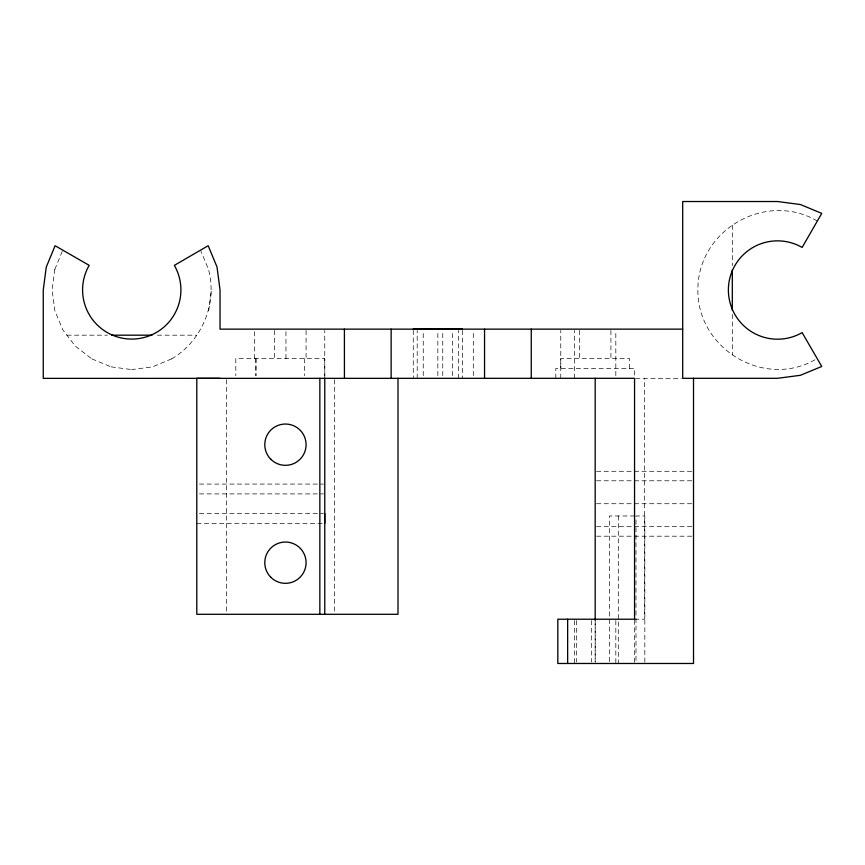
<?xml version="1.0" encoding="UTF-8"?>
<svg xmlns="http://www.w3.org/2000/svg" width="865" height="865" viewBox="0 0 865 865"><rect width="100%" height="100%" fill="white"/><g stroke="black" fill="none" stroke-linecap="round" stroke-linejoin="round"><path stroke-width="0.65" stroke-dasharray="4.33 3.24" d="M254.494 358.64L254.494 330.484M285.958 358.64L285.958 330.484M324.764 378.308L324.764 330.473M417.2 378.308L417.2 330.473M423.245 375.648L423.245 330.473M437.852 375.648L437.852 330.473M442.761 375.648L442.761 330.473M452.449 375.648L452.449 330.473M458.493 378.308L458.493 330.473M473.306 375.648L473.306 330.473M555.806 378.308L555.806 368.479L634.553 368.479L634.553 378.308M560.769 378.308L560.769 330.473M574.533 378.308L574.533 330.473M595.196 620.562L595.185 662.136L595.185 620.227M615.826 375.648L615.826 330.473M54.798 269.329L52.127 289.829L54.809 310.535L62.777 329.781L75.439 346.281L91.939 358.943M171.594 358.943C201.945 341.102 217.688 303.399 208.476 269.329L201.026 251.347M208.714 310.578L211.32 290.791M54.819 269.372L62.745 250.147M171.584 358.899L152.381 366.901L131.75 369.571M814.927 359.797C763.709 388.85 697.266 348.552 697.893 290.024C697.287 230.198 765.806 190.624 817.328 221.029M66.929 335.177L107.444 335.177M157.419 335.177L196.593 335.177M635.624 378.308L681.361 378.308M596.536 471.284L693.514 471.284M596.536 480.789L692.162 480.789M199.491 484.076L323.423 484.076M199.491 493.904L323.423 493.904M596.536 503.733L693.514 503.733M199.491 513.572L323.423 513.572M634.726 515.972L609.436 515.972L609.436 663.477M196.798 523.401L323.423 523.401M596.536 526.688L692.162 526.688M596.536 536.192L693.514 536.192M634.553 619.221L644.349 619.221L644.349 378.308M111.131 366.857L131.761 369.614M91.917 358.899L111.153 366.901M732.309 225.192L732.309 265.717M732.309 314.341L732.309 354.855M644.836 662.136L644.836 515.972L635.991 515.972L635.991 663.477M634.553 620.227L634.553 663.477M629.601 368.479L629.601 358.64L560.769 358.64L560.769 368.479M618.291 515.972L618.291 663.477M615.826 620.562L615.826 663.477M610.917 330.484L610.917 358.64M591.368 620.562L591.368 662.136M579.453 330.484L579.453 358.64M576.544 620.562L576.544 662.136M574.533 620.562L574.533 663.477M462.429 330.398L462.429 378.308M413.265 330.398L413.265 378.308M334.679 379.659L334.679 612.961M324.764 375.68L324.764 358.64L235.81 358.64L235.81 375.68M306.08 330.484L306.08 358.64M304.642 358.64L304.642 375.68M274.616 330.484L274.616 358.64M226.435 379.659L226.435 612.961M255.932 358.64L255.932 375.68L255.932 358.64"/><path stroke-width="1.3" d="M324.764 614.301L324.764 513.572M391.142 378.308L391.142 329.143M484.551 378.308L484.551 329.143M531.261 378.308L531.261 329.143M682.701 329.143L682.701 201.523L777.559 201.523L800.428 204.54L821.75 213.374L802.136 247.444A49.164 49.164 0 0 0 728.384 290.024A49.164 49.164 0 0 0 802.136 332.603L821.75 366.468L800.428 375.291L777.559 378.308L682.701 378.308L682.701 329.143L220.024 329.143L220.045 289.959L217.018 267.036L208.184 245.725L174.341 265.371A49.164 49.164 0 0 1 131.75 339.08A49.164 49.164 0 0 1 89.171 265.339L55.09 245.725L46.277 267.08L43.261 289.959L43.261 378.373L634.553 378.308L634.553 619.221L557.817 619.221L557.817 663.477L693.514 663.477L693.514 378.308M413.265 329.068L462.429 329.068M111.499 335.177L152.013 335.177M220.024 378.297L196.798 378.319L196.798 614.301L397.997 614.301L397.997 378.308M344.411 329.143L344.432 378.308M732.309 269.761L732.309 310.286M595.185 378.308L595.185 620.227M567.645 619.221L567.645 663.477M324.764 378.308L324.764 523.401M319.845 378.308L319.845 614.301M270.832 577.279A20.652 20.652 0 0 0 305.377 568.024A20.652 20.652 0 0 0 280.087 542.733A20.652 20.652 0 0 0 270.832 577.279M270.832 459.283A20.652 20.652 0 0 0 305.377 450.027A20.652 20.652 0 0 0 280.087 424.737A20.652 20.652 0 0 0 270.832 459.283"/></g></svg>
